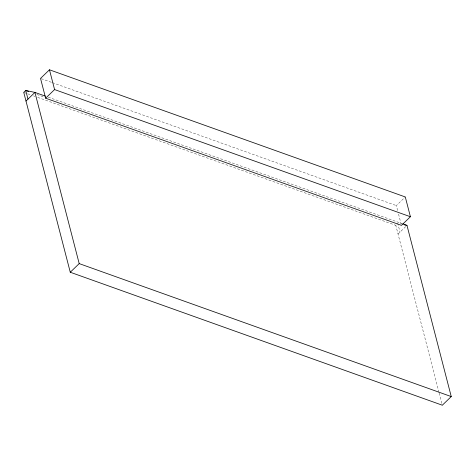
<?xml version="1.0" encoding="UTF-8"?>
<svg xmlns="http://www.w3.org/2000/svg" width="475" height="475" viewBox="0 0 475 475"><rect width="100%" height="100%" fill="white"/><g stroke="black" fill="none" stroke-linecap="round" stroke-linejoin="round"><path stroke-width="0.36" stroke-dasharray="2.38 1.78" d="M397.634 210.538L396.352 205.592L405.288 196.959M438.977 392.314L395.8 225.358L397.789 223.44L400.027 232.097M398.038 234.015L406.974 225.382M41.23 78.672L51.698 82.413M52.392 82.662L396.352 205.592M48.189 97.155L402.088 223.636M36.902 94.466L44.585 97.209M23.75 92.393L30.732 94.887M33.523 95.885L34.918 96.383M37.709 97.381L395.8 225.358M398.549 214.065L401.102 223.957M439.161 393.027L442.314 405.211"/><path stroke-width="0.71" d="M49.465 69.789L40.529 78.423L45.647 98.2L401.47 225.37L410.406 216.737L405.288 196.959L49.465 69.789L54.583 89.567L410.406 216.737M25.988 101.044L34.924 92.411L45.392 96.152M45.647 98.2L54.583 89.567M70.264 272.24L79.2 263.607L34.924 92.411L25.733 90.476L23.75 92.393L70.264 272.24L442.314 405.211L451.25 396.577L406.974 225.382L402.788 223.885M404.148 224.782L406.974 225.382M28.53 91.473L25.733 90.476L27.972 99.127M79.2 263.607L451.25 396.577"/></g></svg>
